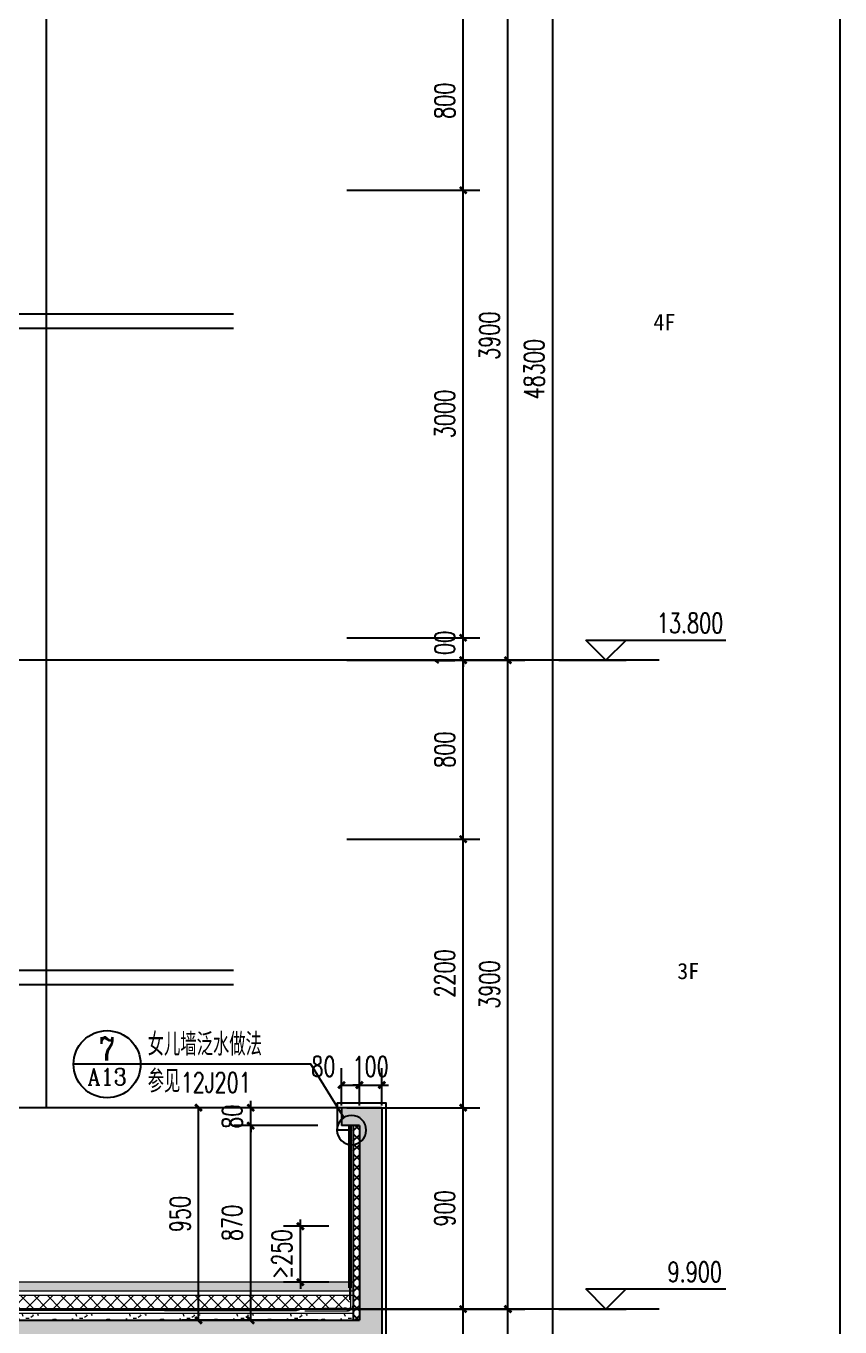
# Model space of a CAD drawing. Extents: x 1738711 to 2346805, y 1189731 to 2516152.
# Drawn here: x 1919994 to 1923631, y 1227714 to 1233528 of the extents above; entities that cross this region are included whole.
import ezdxf
from ezdxf.enums import TextEntityAlignment as Align

# ---------------------------------------------------------------- set-up
doc = ezdxf.new("R2010")
doc.units = 0
doc.header["$LTSCALE"] = 1000
doc.header["$MEASUREMENT"] = 0
doc.linetypes.add('S & C -P1$0$DASHED', pattern=[0.75, 0.5, -0.25])
for name, color, linetype in [('DIM_ELEV', 3, 'Continuous'), ('DIM_IDEN', 3, 'Continuous'), ('DIM_SYMB', 3, 'Continuous'), ('DOTE', 1, 'Continuous'), ('PUB_DIM', 3, 'Continuous'), ('PUB_HATCH', 8, 'Continuous'), ('PUB_TEXT', 7, 'Continuous'), ('WALL', 40, 'Continuous'), ('切线', 35, 'Continuous'), ('看线', 8, 'Continuous')]:
    doc.layers.add(name, color=color, linetype=linetype)
for name, color, linetype, lineweight in [('可见细线', 142, 'Continuous', 9), ('填充', 252, 'Continuous', 5), ('细线', 8, 'Continuous', 5)]:
    doc.layers.add(name, color=color, linetype=linetype, lineweight=lineweight)
doc.styles.add('_TCH_DIM', font='SIMPLEX', dxfattribs={"bigfont": 'GBCBIG'})
doc.styles.add('_TCH_DIM_T3', font='SIMPLEX', dxfattribs={"width": 0.705882, "bigfont": 'GBCBIG'})
doc.styles.add('_TCH_LABEL', font='COMPLEX', dxfattribs={"bigfont": 'GBCBIG'})
doc.styles.add('STW', font='simhei_0.ttf')
doc.dimstyles.new('_TCH_ARCH&&30', dxfattribs={"dimtxt": 89.25, "dimasz": 30, "dimexe": 75, "dimexo": 90, "dimgap": 37.875, "dimtad": 1, "dimdec": 0, "dimzin": 0, "dimdsep": 46, "dimtxsty": '_TCH_DIM_T3', "dimblk": 'ARCHTICK', "dimcen": 0.09, "dimclrt": 7, "dimazin": 2, "dimtfac": 1, "dimtdec": 0, "dimtix": 1, "dimtmove": 2, "dimatfit": 3, "dimfxl": 20, "dimtolj": 1, "dimtzin": 0, "dimarcsym": 0})

# ---------------------------------------------------------------- blocks, each defined once
blk = doc.blocks.new('_ArchTick')
at = {"color": 0, "linetype": 'ByBlock', "const_width": 0.4}
blk.add_lwpolyline([(-0.5, -0.5), (0.5, 0.5)], dxfattribs=at)
blk = doc.blocks.new('*D459')
at = {"layer": 'Defpoints', "color": 0, "transparency": 16777216}
for p in [(1921483.7, 1228795.6), (1921403.7, 1228614.4), (1921483.7, 1228614.4)]:
    blk.add_point(p, dxfattribs=at)
at = {"layer": 'PUB_DIM', "color": 0, "lineweight": -2, "transparency": 16777216}
for p, q in [((1921403.7, 1228704.4), (1921403.7, 1228870.6)), ((1921483.7, 1228704.4), (1921483.7, 1228870.6)), ((1921403.7, 1228795.6), (1921483.7, 1228795.6))]:
    blk.add_line(p, q, dxfattribs=at)
at = {"layer": 'PUB_DIM', "color": 0, "lineweight": -2, "transparency": 16777216, "xscale": 30, "yscale": 30, "zscale": 30, "rotation": 180}
blk.add_blockref('_ArchTick', (1921403.7, 1228795.6), dxfattribs=at)
at = {"layer": 'PUB_DIM', "color": 0, "lineweight": -2, "transparency": 16777216, "xscale": 30, "yscale": 30, "zscale": 30}
blk.add_blockref('_ArchTick', (1921483.7, 1228795.6), dxfattribs=at)
at = {"layer": 'PUB_DIM', "color": 7, "transparency": 16777216, "insert": (1921322.7, 1228878.1), "char_height": 89.25, "attachment_point": 5, "style": '_TCH_DIM_T3'}
blk.add_mtext('\\A1;80', dxfattribs=at)
blk = doc.blocks.new('*D460')
at = {"layer": 'Defpoints', "color": 0, "transparency": 16777216}
for p in [(1921583.7, 1228795.6), (1921483.7, 1228614.4), (1921583.7, 1228614.4)]:
    blk.add_point(p, dxfattribs=at)
at = {"layer": 'PUB_DIM', "color": 0, "lineweight": -2, "transparency": 16777216}
for p, q in [((1921483.7, 1228704.4), (1921483.7, 1228870.6)), ((1921583.7, 1228704.4), (1921583.7, 1228870.6)), ((1921483.7, 1228795.6), (1921453.7, 1228795.6)), ((1921483.7, 1228795.6), (1921583.7, 1228795.6)), ((1921583.7, 1228795.6), (1921613.7, 1228795.6))]:
    blk.add_line(p, q, dxfattribs=at)
at = {"layer": 'PUB_DIM', "color": 0, "lineweight": -2, "transparency": 16777216, "xscale": 30, "yscale": 30, "zscale": 30}
blk.add_blockref('_ArchTick', (1921483.7, 1228795.6), dxfattribs=at)
at = {"layer": 'PUB_DIM', "color": 0, "lineweight": -2, "transparency": 16777216, "xscale": 30, "yscale": 30, "zscale": 30, "rotation": 180}
blk.add_blockref('_ArchTick', (1921583.7, 1228795.6), dxfattribs=at)
at = {"layer": 'PUB_DIM', "color": 7, "transparency": 16777216, "insert": (1921533.7, 1228878.1), "char_height": 89.25, "attachment_point": 5, "style": '_TCH_DIM_T3'}
blk.add_mtext('\\A1;100', dxfattribs=at)
blk = doc.blocks.new('*D461')
at = {"layer": 'Defpoints', "color": 0, "transparency": 16777216}
for p in [(1921219.9, 1228164.6), (1921437.4, 1228164.6), (1921437.4, 1227914.6)]:
    blk.add_point(p, dxfattribs=at)
at = {"layer": 'PUB_DIM', "color": 0, "lineweight": -2, "transparency": 16777216}
for p, q in [((1921219.9, 1228164.6), (1921219.9, 1228194.6)), ((1921347.4, 1228164.6), (1921144.9, 1228164.6)), ((1921219.9, 1227914.6), (1921219.9, 1228164.6)), ((1921347.4, 1227914.6), (1921144.9, 1227914.6)), ((1921219.9, 1227914.6), (1921219.9, 1227884.6))]:
    blk.add_line(p, q, dxfattribs=at)
at = {"layer": 'PUB_DIM', "color": 0, "lineweight": -2, "transparency": 16777216, "xscale": 30, "yscale": 30, "zscale": 30}
for p, rotation in [((1921219.9, 1228164.6), 270), ((1921219.9, 1227914.6), 90)]:
    blk.add_blockref('_ArchTick', p, dxfattribs=dict(at, rotation=rotation))
at = {"layer": 'PUB_DIM', "color": 7, "transparency": 16777216, "insert": (1921137.4, 1228039.6), "char_height": 89.25, "attachment_point": 5, "rotation": 90, "style": '_TCH_DIM_T3'}
blk.add_mtext('\\A1;≥250', dxfattribs=at)
blk = doc.blocks.new('*D462')
at = {"layer": 'Defpoints', "color": 0, "transparency": 16777216}
for p in [(1920764.7, 1228694.4), (1921087, 1228694.4), (1921087, 1227744.4)]:
    blk.add_point(p, dxfattribs=at)
at = {"layer": 'PUB_DIM', "color": 0, "lineweight": -2, "transparency": 16777216}
for p, q in [((1920997, 1228694.4), (1920689.7, 1228694.4)), ((1920764.7, 1227744.4), (1920764.7, 1228694.4)), ((1920997, 1227744.4), (1920689.7, 1227744.4))]:
    blk.add_line(p, q, dxfattribs=at)
at = {"layer": 'PUB_DIM', "color": 0, "lineweight": -2, "transparency": 16777216, "xscale": 30, "yscale": 30, "zscale": 30}
for p, rotation in [((1920764.7, 1228694.4), 90), ((1920764.7, 1227744.4), 270)]:
    blk.add_blockref('_ArchTick', p, dxfattribs=dict(at, rotation=rotation))
at = {"layer": 'PUB_DIM', "color": 7, "transparency": 16777216, "insert": (1920682.2, 1228219.4), "char_height": 89.25, "attachment_point": 5, "rotation": 90, "style": '_TCH_DIM_T3'}
blk.add_mtext('\\A1;950', dxfattribs=at)
blk = doc.blocks.new('*D463')
at = {"layer": 'Defpoints', "color": 0, "transparency": 16777216}
for p in [(1920997.9, 1228614.4), (1921387.4, 1228614.4), (1921387.4, 1227744.4)]:
    blk.add_point(p, dxfattribs=at)
at = {"layer": 'PUB_DIM', "color": 0, "lineweight": -2, "transparency": 16777216}
for p, q in [((1921297.4, 1228614.4), (1920922.9, 1228614.4)), ((1920997.9, 1227744.4), (1920997.9, 1228614.4)), ((1921297.4, 1227744.4), (1920922.9, 1227744.4))]:
    blk.add_line(p, q, dxfattribs=at)
at = {"layer": 'PUB_DIM', "color": 0, "lineweight": -2, "transparency": 16777216, "xscale": 30, "yscale": 30, "zscale": 30}
for p, rotation in [((1920997.9, 1228614.4), 90), ((1920997.9, 1227744.4), 270)]:
    blk.add_blockref('_ArchTick', p, dxfattribs=dict(at, rotation=rotation))
at = {"layer": 'PUB_DIM', "color": 7, "transparency": 16777216, "insert": (1920915.4, 1228179.4), "char_height": 89.25, "attachment_point": 5, "rotation": 90, "style": '_TCH_DIM_T3'}
blk.add_mtext('\\A1;870', dxfattribs=at)
blk = doc.blocks.new('*D464')
at = {"layer": 'Defpoints', "color": 0, "transparency": 16777216}
for p in [(1920997.9, 1228694.4), (1921387.4, 1228694.4), (1921387.4, 1228614.4)]:
    blk.add_point(p, dxfattribs=at)
at = {"layer": 'PUB_DIM', "color": 0, "lineweight": -2, "transparency": 16777216}
for p, q in [((1920997.9, 1228694.4), (1920997.9, 1228724.4)), ((1921297.4, 1228694.4), (1920922.9, 1228694.4)), ((1920997.9, 1228614.4), (1920997.9, 1228694.4)), ((1921297.4, 1228614.4), (1920922.9, 1228614.4)), ((1920997.9, 1228614.4), (1920997.9, 1228584.4))]:
    blk.add_line(p, q, dxfattribs=at)
at = {"layer": 'PUB_DIM', "color": 0, "lineweight": -2, "transparency": 16777216, "xscale": 30, "yscale": 30, "zscale": 30}
for p, rotation in [((1920997.9, 1228694.4), 270), ((1920997.9, 1228614.4), 90)]:
    blk.add_blockref('_ArchTick', p, dxfattribs=dict(at, rotation=rotation))
at = {"layer": 'PUB_DIM', "color": 7, "transparency": 16777216, "insert": (1920915.4, 1228654.4), "char_height": 89.25, "attachment_point": 5, "rotation": 90, "style": '_TCH_DIM_T3'}
blk.add_mtext('\\A1;80', dxfattribs=at)
blk = doc.blocks.new('*D1130')
at = {"layer": 'Defpoints', "color": 0, "transparency": 16777216}
for p in [(1921338.1, 1227794.4), (1921947.2, 1227794.4), (1921338.1, 1226894.4)]:
    blk.add_point(p, dxfattribs=at)
at = {"layer": 'PUB_DIM', "color": 0, "lineweight": -2, "transparency": 16777216}
for p, q in [((1921428.1, 1227794.4), (1922022.2, 1227794.4)), ((1921947.2, 1226894.4), (1921947.2, 1227794.4)), ((1921428.1, 1226894.4), (1922022.2, 1226894.4))]:
    blk.add_line(p, q, dxfattribs=at)
at = {"layer": 'PUB_DIM', "color": 0, "lineweight": -2, "transparency": 16777216, "xscale": 30, "yscale": 30, "zscale": 30}
for p, rotation in [((1921947.2, 1227794.4), 90), ((1921947.2, 1226894.4), 270)]:
    blk.add_blockref('_ArchTick', p, dxfattribs=dict(at, rotation=rotation))
at = {"layer": 'PUB_DIM', "color": 7, "transparency": 16777216, "insert": (1921864.7, 1227344.4), "char_height": 89.25, "attachment_point": 5, "rotation": 90, "style": '_TCH_DIM_T3'}
blk.add_mtext('\\A1;900', dxfattribs=at)
blk = doc.blocks.new('*D1131')
at = {"layer": 'Defpoints', "color": 0, "transparency": 16777216}
for p in [(1921338.1, 1228694.4), (1921947.2, 1228694.4), (1921338.1, 1227794.4)]:
    blk.add_point(p, dxfattribs=at)
at = {"layer": 'PUB_DIM', "color": 0, "lineweight": -2, "transparency": 16777216}
for p, q in [((1921428.1, 1228694.4), (1922022.2, 1228694.4)), ((1921947.2, 1227794.4), (1921947.2, 1228694.4)), ((1921428.1, 1227794.4), (1922022.2, 1227794.4))]:
    blk.add_line(p, q, dxfattribs=at)
at = {"layer": 'PUB_DIM', "color": 0, "lineweight": -2, "transparency": 16777216, "xscale": 30, "yscale": 30, "zscale": 30}
for p, rotation in [((1921947.2, 1228694.4), 90), ((1921947.2, 1227794.4), 270)]:
    blk.add_blockref('_ArchTick', p, dxfattribs=dict(at, rotation=rotation))
at = {"layer": 'PUB_DIM', "color": 7, "transparency": 16777216, "insert": (1921864.7, 1228244.4), "char_height": 89.25, "attachment_point": 5, "rotation": 90, "style": '_TCH_DIM_T3'}
blk.add_mtext('\\A1;900', dxfattribs=at)
blk = doc.blocks.new('*D1132')
at = {"layer": 'Defpoints', "color": 0, "transparency": 16777216}
for p in [(1921338.1, 1229894.4), (1921947.2, 1229894.4), (1921338.1, 1228694.4)]:
    blk.add_point(p, dxfattribs=at)
at = {"layer": 'PUB_DIM', "color": 0, "lineweight": -2, "transparency": 16777216}
for p, q in [((1921428.1, 1229894.4), (1922022.2, 1229894.4)), ((1921947.2, 1228694.4), (1921947.2, 1229894.4)), ((1921428.1, 1228694.4), (1922022.2, 1228694.4))]:
    blk.add_line(p, q, dxfattribs=at)
at = {"layer": 'PUB_DIM', "color": 0, "lineweight": -2, "transparency": 16777216, "xscale": 30, "yscale": 30, "zscale": 30}
for p, rotation in [((1921947.2, 1229894.4), 90), ((1921947.2, 1228694.4), 270)]:
    blk.add_blockref('_ArchTick', p, dxfattribs=dict(at, rotation=rotation))
at = {"layer": 'PUB_DIM', "color": 7, "transparency": 16777216, "insert": (1921864.7, 1229294.4), "char_height": 89.25, "attachment_point": 5, "rotation": 90, "style": '_TCH_DIM_T3'}
blk.add_mtext('\\A1;2200', dxfattribs=at)
blk = doc.blocks.new('*D1133')
at = {"layer": 'Defpoints', "color": 0, "transparency": 16777216}
for p in [(1921338.1, 1230694.4), (1921947.2, 1230694.4), (1921338.1, 1229894.4)]:
    blk.add_point(p, dxfattribs=at)
at = {"layer": 'PUB_DIM', "color": 0, "lineweight": -2, "transparency": 16777216}
for p, q in [((1921428.1, 1230694.4), (1922022.2, 1230694.4)), ((1921947.2, 1229894.4), (1921947.2, 1230694.4)), ((1921428.1, 1229894.4), (1922022.2, 1229894.4))]:
    blk.add_line(p, q, dxfattribs=at)
at = {"layer": 'PUB_DIM', "color": 0, "lineweight": -2, "transparency": 16777216, "xscale": 30, "yscale": 30, "zscale": 30}
for p, rotation in [((1921947.2, 1230694.4), 90), ((1921947.2, 1229894.4), 270)]:
    blk.add_blockref('_ArchTick', p, dxfattribs=dict(at, rotation=rotation))
at = {"layer": 'PUB_DIM', "color": 7, "transparency": 16777216, "insert": (1921864.7, 1230294.4), "char_height": 89.25, "attachment_point": 5, "rotation": 90, "style": '_TCH_DIM_T3'}
blk.add_mtext('\\A1;800', dxfattribs=at)
blk = doc.blocks.new('*D1134')
at = {"layer": 'Defpoints', "color": 0, "transparency": 16777216}
for p in [(1921338.1, 1230794.4), (1921947.2, 1230794.4), (1921338.1, 1230694.4)]:
    blk.add_point(p, dxfattribs=at)
at = {"layer": 'PUB_DIM', "color": 0, "lineweight": -2, "transparency": 16777216}
for p, q in [((1921947.2, 1230794.4), (1921947.2, 1230824.4)), ((1921428.1, 1230794.4), (1922022.2, 1230794.4)), ((1921947.2, 1230694.4), (1921947.2, 1230794.4)), ((1921428.1, 1230694.4), (1922022.2, 1230694.4)), ((1921947.2, 1230694.4), (1921947.2, 1230664.4))]:
    blk.add_line(p, q, dxfattribs=at)
at = {"layer": 'PUB_DIM', "color": 0, "lineweight": -2, "transparency": 16777216, "xscale": 30, "yscale": 30, "zscale": 30}
for p, rotation in [((1921947.2, 1230794.4), 270), ((1921947.2, 1230694.4), 90)]:
    blk.add_blockref('_ArchTick', p, dxfattribs=dict(at, rotation=rotation))
at = {"layer": 'PUB_DIM', "color": 7, "transparency": 16777216, "insert": (1921864.7, 1230744.4), "char_height": 89.25, "attachment_point": 5, "rotation": 90, "style": '_TCH_DIM_T3'}
blk.add_mtext('\\A1;100', dxfattribs=at)
blk = doc.blocks.new('*D1135')
at = {"layer": 'Defpoints', "color": 0, "transparency": 16777216}
for p in [(1921338.1, 1232794.4), (1921947.2, 1232794.4), (1921338.1, 1230794.4)]:
    blk.add_point(p, dxfattribs=at)
at = {"layer": 'PUB_DIM', "color": 0, "lineweight": -2, "transparency": 16777216}
for p, q in [((1921428.1, 1232794.4), (1922022.2, 1232794.4)), ((1921947.2, 1230794.4), (1921947.2, 1232794.4)), ((1921428.1, 1230794.4), (1922022.2, 1230794.4))]:
    blk.add_line(p, q, dxfattribs=at)
at = {"layer": 'PUB_DIM', "color": 0, "lineweight": -2, "transparency": 16777216, "xscale": 30, "yscale": 30, "zscale": 30}
for p, rotation in [((1921947.2, 1232794.4), 90), ((1921947.2, 1230794.4), 270)]:
    blk.add_blockref('_ArchTick', p, dxfattribs=dict(at, rotation=rotation))
at = {"layer": 'PUB_DIM', "color": 7, "transparency": 16777216, "insert": (1921864.7, 1231794.4), "char_height": 89.25, "attachment_point": 5, "rotation": 90, "style": '_TCH_DIM_T3'}
blk.add_mtext('\\A1;3000', dxfattribs=at)
blk = doc.blocks.new('*D1136')
at = {"layer": 'Defpoints', "color": 0, "transparency": 16777216}
for p in [(1921338.1, 1233594.4), (1921947.2, 1233594.4), (1921338.1, 1232794.4)]:
    blk.add_point(p, dxfattribs=at)
at = {"layer": 'PUB_DIM', "color": 0, "lineweight": -2, "transparency": 16777216}
for p, q in [((1921428.1, 1233594.4), (1922022.2, 1233594.4)), ((1921947.2, 1232794.4), (1921947.2, 1233594.4)), ((1921428.1, 1232794.4), (1922022.2, 1232794.4))]:
    blk.add_line(p, q, dxfattribs=at)
at = {"layer": 'PUB_DIM', "color": 0, "lineweight": -2, "transparency": 16777216, "xscale": 30, "yscale": 30, "zscale": 30}
for p, rotation in [((1921947.2, 1233594.4), 90), ((1921947.2, 1232794.4), 270)]:
    blk.add_blockref('_ArchTick', p, dxfattribs=dict(at, rotation=rotation))
at = {"layer": 'PUB_DIM', "color": 7, "transparency": 16777216, "insert": (1921864.7, 1233194.4), "char_height": 89.25, "attachment_point": 5, "rotation": 90, "style": '_TCH_DIM_T3'}
blk.add_mtext('\\A1;800', dxfattribs=at)
blk = doc.blocks.new('*D1146')
at = {"layer": 'Defpoints', "color": 0, "transparency": 16777216}
for p in [(1921338.1, 1227794.4), (1922147.2, 1227794.4), (1921338.1, 1224894.4)]:
    blk.add_point(p, dxfattribs=at)
at = {"layer": 'PUB_DIM', "color": 0, "lineweight": -2, "transparency": 16777216}
for p, q in [((1921428.1, 1227794.4), (1922222.2, 1227794.4)), ((1922147.2, 1224894.4), (1922147.2, 1227794.4)), ((1921428.1, 1224894.4), (1922222.2, 1224894.4))]:
    blk.add_line(p, q, dxfattribs=at)
at = {"layer": 'PUB_DIM', "color": 0, "lineweight": -2, "transparency": 16777216, "xscale": 30, "yscale": 30, "zscale": 30}
for p, rotation in [((1922147.2, 1227794.4), 90), ((1922147.2, 1224894.4), 270)]:
    blk.add_blockref('_ArchTick', p, dxfattribs=dict(at, rotation=rotation))
at = {"layer": 'PUB_DIM', "color": 7, "transparency": 16777216, "insert": (1922064.7, 1226344.4), "char_height": 89.25, "attachment_point": 5, "rotation": 90, "style": '_TCH_DIM_T3'}
blk.add_mtext('\\A1;3900', dxfattribs=at)
blk = doc.blocks.new('*D1147')
at = {"layer": 'Defpoints', "color": 0, "transparency": 16777216}
for p in [(1921338.1, 1230694.4), (1922147.2, 1230694.4), (1921338.1, 1227794.4)]:
    blk.add_point(p, dxfattribs=at)
at = {"layer": 'PUB_DIM', "color": 0, "lineweight": -2, "transparency": 16777216}
for p, q in [((1921428.1, 1230694.4), (1922222.2, 1230694.4)), ((1922147.2, 1227794.4), (1922147.2, 1230694.4)), ((1921428.1, 1227794.4), (1922222.2, 1227794.4))]:
    blk.add_line(p, q, dxfattribs=at)
at = {"layer": 'PUB_DIM', "color": 0, "lineweight": -2, "transparency": 16777216, "xscale": 30, "yscale": 30, "zscale": 30}
for p, rotation in [((1922147.2, 1230694.4), 90), ((1922147.2, 1227794.4), 270)]:
    blk.add_blockref('_ArchTick', p, dxfattribs=dict(at, rotation=rotation))
at = {"layer": 'PUB_DIM', "color": 7, "transparency": 16777216, "insert": (1922064.7, 1229244.4), "char_height": 89.25, "attachment_point": 5, "rotation": 90, "style": '_TCH_DIM_T3'}
blk.add_mtext('\\A1;3900', dxfattribs=at)
blk = doc.blocks.new('*D1148')
at = {"layer": 'Defpoints', "color": 0, "transparency": 16777216}
for p in [(1921338.1, 1233594.4), (1922147.2, 1233594.4), (1921338.1, 1230694.4)]:
    blk.add_point(p, dxfattribs=at)
at = {"layer": 'PUB_DIM', "color": 0, "lineweight": -2, "transparency": 16777216}
for p, q in [((1921428.1, 1233594.4), (1922222.2, 1233594.4)), ((1922147.2, 1230694.4), (1922147.2, 1233594.4)), ((1921428.1, 1230694.4), (1922222.2, 1230694.4))]:
    blk.add_line(p, q, dxfattribs=at)
at = {"layer": 'PUB_DIM', "color": 0, "lineweight": -2, "transparency": 16777216, "xscale": 30, "yscale": 30, "zscale": 30}
for p, rotation in [((1922147.2, 1233594.4), 90), ((1922147.2, 1230694.4), 270)]:
    blk.add_blockref('_ArchTick', p, dxfattribs=dict(at, rotation=rotation))
at = {"layer": 'PUB_DIM', "color": 7, "transparency": 16777216, "insert": (1922064.7, 1232144.4), "char_height": 89.25, "attachment_point": 5, "rotation": 90, "style": '_TCH_DIM_T3'}
blk.add_mtext('\\A1;3900', dxfattribs=at)
blk = doc.blocks.new('*D1152')
at = {"layer": 'Defpoints', "color": 0, "transparency": 16777216}
for p in [(1921338.1, 1242394.4), (1922347.2, 1242394.4), (1921338.1, 1221594.4)]:
    blk.add_point(p, dxfattribs=at)
at = {"layer": 'PUB_DIM', "color": 0, "lineweight": -2, "transparency": 16777216}
for p, q in [((1921428.1, 1242394.4), (1922422.2, 1242394.4)), ((1922347.2, 1221594.4), (1922347.2, 1242394.4)), ((1921428.1, 1221594.4), (1922422.2, 1221594.4))]:
    blk.add_line(p, q, dxfattribs=at)
at = {"layer": 'PUB_DIM', "color": 0, "lineweight": -2, "transparency": 16777216, "xscale": 30, "yscale": 30, "zscale": 30}
for p, rotation in [((1922347.2, 1242394.4), 90), ((1922347.2, 1221594.4), 270)]:
    blk.add_blockref('_ArchTick', p, dxfattribs=dict(at, rotation=rotation))
at = {"layer": 'PUB_DIM', "color": 7, "transparency": 16777216, "insert": (1922264.7, 1231994.4), "char_height": 89.25, "attachment_point": 5, "rotation": 90, "style": '_TCH_DIM_T3'}
blk.add_mtext('\\A1;48300', dxfattribs=at)

msp = doc.modelspace()

# ---------------------------------------------------------------- hatches: boundary and pattern name
at = {"layer": 'PUB_HATCH'}
h = msp.add_hatch(dxfattribs=at)
h.set_pattern_fill('钢筋混凝土', color=256, scale=20, style=0)
h.set_pattern_definition([(45, (-290464.263, -150941.136), (-35.3553391, 35.3553391), []), (50, (-290464.26, -150941.14), (143.4520365, -12.550427), [15, -165]), (355, (-290464.26, -150941.14), (-27.750267, 150.438427), [12, -132]), (100.4514, (-290452.31, -150942.18), (115.701876, 137.8879084), [12.748038, -140.228422]), (46.1842, (-290464.26, -150901.14), (213.44821, -33.103803), [22.5, -247.5]), (96.6356, (-290446.48, -150903.9), (186.932541, 194.823574), [19.122058, -210.3426]), (351.1842, (-290464.26, -150901.14), (186.932389, 194.82372), [18, -198]), (21, (-290444.26, -150911.14), (119.3814104, -80.523778), [15, -165]), (326, (-290444.26, -150911.14), (48.663066, 145.030009), [12, -132]), (71.4514, (-290434.31, -150917.85), (168.044526, 64.506099), [12.748038, -140.228422]), (37.5, (-290464.263, -150941.136), (2.4319711, 66.5787708), [0, -130.4, 0, -134, 0, -132.5]), (7.5, (-290464.26, -150941.14), (52.6139075, 78.8823424), [0, -76.4, 0, -127.4, 0, -50.5]), (327.5, (-290508.863, -150941.136), (106.7644872, -4.5109743), [0, -50, 0, -156, 0, -207]), (317.5, (-290528.86, -150941.14), (116.637234, 20.0209965), [0, -65, 0, -103.6, 0, -147])])
h.paths.add_polyline_path([(1917249.2, 1227624.4), (1917249.2, 1227744.4), (1919183.7, 1227744.4), (1919183.7, 1228694.4), (1919463.7, 1228694.4), (1919463.7, 1228614.4), (1919383.7, 1228614.4), (1919383.7, 1227744.4), (1921483.7, 1227744.4), (1921483.7, 1228614.4), (1921403.7, 1228614.4), (1921403.7, 1228694.4), (1921583.7, 1228694.4), (1921583.7, 1226894.4), (1921283.7, 1226894.4), (1921283.7, 1227624.4), (1919383.7, 1227624.4), (1919383.7, 1226894.4), (1919083.7, 1226894.4), (1919083.7, 1227624.4)])
h = msp.add_hatch(dxfattribs=at)
h.set_pattern_fill('ANSI37', color=256, scale=20, style=0)
h.set_pattern_definition([(135, (1921382.243, 1229011.14), (22.45064, 22.45064), []), (45, (1921382.243, 1229011.14), (22.45064, -22.45064), [])])
h.paths.add_polyline_path([(1921483.7, 1227744.4), (1921457.4, 1227744.4), (1921454.5, 1228614.4), (1921483.7, 1228614.4)])
at = {"layer": '填充'}
h = msp.add_hatch(dxfattribs=at)
h.set_pattern_fill('混凝土', color=256, scale=10, style=0)
h.set_pattern_definition([(130, (10255594.85, 4405362.786), (-71.72601826, -6.2752135), [7.5, -82.5]), (185, (10255594.85, 4405362.79), (13.87513336, 75.2192134), [6, -66]), (79.5486, (10255588.875, 4405362.26), (-57.85093817, 68.9439542), [6.374019, -70.1142112]), (133.8158, (10255594.85, 4405382.79), (-106.7241049, -16.5519014), [11.25, -123.75]), (83.3644, (10255585.96, 4405381.41), (-93.4662706, 97.4117871), [9.5610288, -105.1713]), (188.8158, (10255594.85, 4405382.79), (-93.4661945, 97.4118601), [9, -99]), (159, (10255584.85, 4405377.786), (-59.6907052, -40.26188907), [7.5, -82.5]), (214, (10255584.85, 4405377.79), (-24.3315332, 72.5150045), [6, -66]), (108.5486, (10255579.88, 4405374.43), (-84.02226286, 32.25304967), [6.374019, -70.1142112]), (142.5, (10255594.852, 4405362.786), (-1.21598553, 33.28938538), [0, -65.2, 0, -67, 0, -66.25]), (172.5, (10255594.85, 4405362.786), (-26.30695374, 39.44117119), [0, -38.2, 0, -63.7, 0, -25.25]), (212.5, (10255617.152, 4405362.786), (-53.38224362, -2.25548717), [0, -25, 0, -78, 0, -103.5]), (222.5, (10255627.15, 4405362.786), (-58.31861693, 10.01049823), [0, -32.5, 0, -51.8, 0, -73.5])])
h.paths.add_polyline_path([(1919403.7, 1227874.7), (1919403.7, 1227914.7), (1921457.1, 1227914.7), (1921457.1, 1227874.7)])
h = msp.add_hatch(dxfattribs=at)
h.set_pattern_fill('多孔材料', color=256, scale=15, style=0)
h.set_pattern_definition([(45, (882340.71, 862322.27), (-30.0000305, 30.0000305), []), (135, (882340.71, 862322.27), (-30.0000305, -30.0000305), [])])
h.paths.add_polyline_path([(1921478.8, 1227795.3), (1921478.8, 1227815.3), (1921489.1, 1227815.4), (1921489.2, 1227795.4)])
h.paths.add_polyline_path([(1919403.7, 1227796.3), (1919403.7, 1227854.7), (1921440.2, 1227854.6), (1921437.4, 1227795.1)])
h = msp.add_hatch(dxfattribs=at)
h.set_pattern_fill('加气混凝土', color=256, scale=20, style=0)
h.set_pattern_definition([(180, (3913424.6, 2046594.64), (-120, 240), [0, -240]), (180, (3913565, 2046562.24), (-120, 240), [0, -240]), (180, (3913487, 2046559.84), (-120, 240), [0, -240]), (180, (3913401.8, 2046630.64), (-120, 240), [0, -240]), (180, (3913501.4, 2046547.84), (-120, 240), [0, -240]), (180, (3913377.8, 2046781.84), (-120, 240), [0, -240]), (180, (3913451, 2046762.64), (-120, 240), [0, -240]), (180, (3913412.6, 2046732.64), (-120, 240), [0, -240]), (180, (3913608.2, 2046727.84), (-120, 240), [0, -240]), (180, (3913490.6, 2046717.04), (-120, 240), [0, -240]), (180, (3913536.2, 2046655.84), (-120, 240), [0, -240]), (180, (3913533.8, 2046565.84), (-120, 240), [0, -240]), (180, (3913443.8, 2046556.24), (-120, 240), [0, -240]), (180, (3913377.8, 2046661.84), (-120, 240), [0, -240]), (180, (3913602.2, 2046624.64), (-120, 240), [0, -240]), (180, (3913581.8, 2046665.44), (-120, 240), [0, -240]), (180, (3913488.2, 2046648.64), (-120, 240), [0, -240]), (180, (3913521.8, 2046613.84), (-120, 240), [0, -240]), (180, (3913541, 2046693.04), (-120, 240), [0, -240]), (180, (3913511, 2046783.04), (-120, 240), [0, -240]), (180, (3913592.6, 2046574.24), (-120, 240), [0, -240]), (180, (3913460.6, 2046733.84), (-120, 240), [0, -240]), (180, (3913572.2, 2046737.44), (-120, 240), [0, -240]), (180, (3913591.4, 2046768.64), (-120, 240), [0, -240]), (49.398706, (3913392.552, 2046706.697), (599.99999337, 720.00000315), [10.536622, -4414.8444]), (161.5650512, (3913409.695, 2046711.27), (-599.9999978, 239.9999982), [10.842096, -1507.05116]), (90, (3913409.7, 2046700.98), (-120, 240), [10.285714, -469.71426]), (18.434949, (3913399.41, 2046697.554), (600.000003, 239.9999821), [10.842096, -1507.05116]), (126.8698977, (3913399.41, 2046697.554), (-120.0000002, 239.9999999), [11.428572, -1188.5714]), (45, (3913390.27, 2046575.27), (120.0000145, 239.9999838), [9.697464, -669.12504]), (135, (3913403.98, 2046575.27), (-119.9999992, 239.999999), [9.697464, -669.12504]), (45, (3913397.12, 2046568.41), (120.0000145, 239.9999838), [9.697464, -669.12504]), (135, (3913397.12, 2046568.41), (-119.9999992, 239.999999), [9.697464, -669.12504]), (63.434949, (3913505.7, 2046736.41), (2e-05, 479.999987), [12.77753, -255.5506]), (7e-15, (3913511.4, 2046747.84), (120, 240), [13.714286, -226.2857]), (116.565051, (3913530.84, 2046736.41), (-1e-06, 479.999998), [12.77753, -255.5506]), (63.434949, (3913525.12, 2046724.98), (2e-05, 479.999987), [12.77753, -255.5506]), (180, (3913525.12, 2046724.98), (-120, 240), [13.714286, -226.2857]), (116.565051, (3913511.4, 2046724.98), (-1e-06, 479.999998), [12.77753, -255.5506]), (72.897272, (3913415.409, 2046655.268), (359.999986237, 1200.000001936), [15.544538, -6513.161]), (36.027374, (3913419.98, 2046670.125), (2279.9999711, 1679.9999981), [15.544538, -3248.808]), (7e-15, (3913432.55, 2046679.27), (120, 240), [14.857142, -225.14284]), (143.9726267, (3913459.98, 2046670.125), (-2279.99998315, 1679.99998189), [15.544538, -3248.808]), (108.434949, (3913464.552, 2046656.41), (-360.00000185, 1199.99999793), [14.456126, -1503.43712]), (72.897272, (3913459.9805, 2046641.554), (359.999986237, 1200.000001936), [15.544538, -6513.161]), (36.027374, (3913447.409, 2046632.411), (2279.9999711, 1679.9999981), [15.544538, -3248.808]), (180, (3913447.4, 2046632.4), (-120, 240), [14.857142, -225.14284]), (143.9726267, (3913432.552, 2046632.411), (-2279.99998315, 1679.99998189), [15.544538, -3248.808]), (108.434949, (3913419.98, 2046641.554), (-360.00000185, 1199.99999793), [14.456126, -1503.43712]), (29.744882, (3913413.123, 2046767.268), (360.00000085, 239.99999703), [9.214008, -1925.72784]), (90, (3913421.12, 2046762.7), (-120, 240), [9.142858, -470.8571]), (150.2551187, (3913421.123, 2046762.697), (-360.0000002, 239.99999888), [9.214008, -1925.72784]), (63.434949, (3913469.12, 2046596.98), (2e-05, 479.999987), [12.77753, -255.5506]), (11.309933, (3913474.838, 2046608.41), (1080.0000008, 239.99999398), [11.654902, -2435.8742]), (138.8140749, (3913495.409, 2046602.697), (-2999.999981823, 2639.999976915), [12.148738, -5090.3208]), (90, (3913495.41, 2046591.27), (-120, 240), [11.428572, -468.5714]), (41.185926, (3913486.266, 2046583.268), (2999.999946676, 2640.000016815), [12.148738, -5090.3208]), (163.3007558, (3913486.266, 2046583.268), (-3959.999970207, 1199.99998743), [11.93178, -4999.415]), (119.0546041, (3913474.838, 2046586.697), (-119.99999968, 239.99999788), [11.766434, -4930.1358]), (70.016894, (3913569.695, 2046697.554), (600.00000226, 1679.999995554), [13.3768, -5604.879]), (24.443955, (3913574.266, 2046710.125), (1560.000005946, 719.99998504), [13.809194, -5786.0526]), (155.5560453, (3913599.409, 2046710.125), (-1560.00000078, 719.999996537), [13.809194, -5786.0526]), (109.9831066, (3913603.981, 2046697.554), (-600.00000181, 1679.99999583), [13.3768, -5604.879]), (70.016894, (3913599.409, 2046684.982), (600.00000226, 1679.999995554), [13.3768, -5604.879]), (19.983107, (3913586.838, 2046680.41), (600.00000035, 239.99998907), [13.3768, -2795.751]), (160.0168935, (3913586.838, 2046680.41), (-599.9999967, 239.99999962), [13.3768, -2795.751]), (109.9831066, (3913574.266, 2046684.982), (-600.00000181, 1679.99999583), [13.3768, -5604.879]), (57.994617, (3913480.552, 2046675.84), (120.0000161, 239.99998775), [10.781693, -2253.3736]), (161.5650512, (3913496.552, 2046681.554), (-599.9999978, 239.9999982), [10.842096, -1507.05116]), (90, (3913496.55, 2046671.27), (-120, 240), [10.285714, -469.71426]), (18.434949, (3913486.266, 2046667.84), (600.000003, 239.9999821), [10.842096, -1507.05116]), (125.5376778, (3913486.266, 2046667.84), (-839.99999878, 1199.9999982), [9.831228, -4119.2846]), (63.434949, (3913550.27, 2046617.55), (2e-05, 479.999987), [12.77753, -255.5506]), (7e-15, (3913555.98, 2046628.98), (120, 240), [12.571428, -227.42856]), (120.9637566, (3913575.41, 2046617.554), (-120.0000004, 239.99999884), [13.32789, -2785.5288]), (59.036244, (3913568.552, 2046606.125), (120.0000164, 239.99998898), [13.32789, -2785.5288]), (180, (3913568.55, 2046606.13), (-120, 240), [12.571428, -227.42856]), (116.565051, (3913555.98, 2046606.13), (-1e-06, 479.999998), [12.77753, -255.5506])])
h.paths.add_polyline_path([(1919383.7, 1227744.4), (1919383.7, 1227775.2), (1921457.4, 1227775.2), (1921457.4, 1227744.4)])

# ---------------------------------------------------------------- linework, layer by layer
at = {"layer": 'DIM_ELEV'}
for p, q in [((1922585.1, 1230694.4), (1922495.1, 1230784.4)), ((1922495.1, 1230784.4), (1923121.5, 1230784.4)), ((1922585.1, 1230694.4), (1922675.1, 1230784.4)), ((1922375.1, 1230694.4), (1922675.1, 1230694.4)), ((1922585.1, 1227794.4), (1922495.1, 1227884.4)), ((1922495.1, 1227884.4), (1923121.5, 1227884.4)), ((1922585.1, 1227794.4), (1922675.1, 1227884.4)), ((1922375.1, 1227794.4), (1922675.1, 1227794.4))]:
    msp.add_line(p, q, dxfattribs=at)
at = {"layer": 'DIM_IDEN'}
for p, q in [((1920506.3, 1228888.7), (1920206.3, 1228888.7)), ((1921267, 1228888.7), (1920506.3, 1228888.7)), ((1921414.4, 1228650.1), (1921267, 1228888.7))]:
    msp.add_line(p, q, dxfattribs=at)
msp.add_lwpolyline([(1921514.3, 1228594.4, 1), (1921383.3, 1228594.4, 1)], format="xyb", close=True, dxfattribs=at)
msp.add_circle((1920356.3, 1228888.7), 150, dxfattribs=at)
at = {"layer": 'DIM_SYMB'}
for points in [[(1920921.2, 1232239.9), (1918988.8, 1232239.9), (1918965.9, 1232176.9), (1918943.7, 1232302.9), (1918921.3, 1232239.9), (1916989, 1232239.9)], [(1920921.2, 1232176), (1918988.8, 1232176), (1918965.9, 1232113), (1918943.7, 1232239), (1918921.3, 1232176), (1916989, 1232176)], [(1920921.2, 1229307.2), (1918988.8, 1229307.2), (1918965.9, 1229244.2), (1918943.7, 1229370.2), (1918921.3, 1229307.2), (1916989, 1229307.2)], [(1920921.2, 1229243.2), (1918988.8, 1229243.2), (1918965.9, 1229180.2), (1918943.7, 1229306.2), (1918921.3, 1229243.2), (1916989, 1229243.2)]]:
    msp.add_lwpolyline(points, dxfattribs=at)
at = {"layer": 'DOTE'}
for p, q in [((1922822.8, 1230694.4), (1916828.3, 1230694.4)), ((1922822.8, 1227794.4), (1916828.3, 1227794.4))]:
    msp.add_line(p, q, dxfattribs=at)
at = {"layer": 'WALL'}
for p, q in [((1921583.7, 1228694.4), (1921403.7, 1228694.4)), ((1921403.7, 1228694.4), (1921403.7, 1228614.4)), ((1921583.7, 1228694.4), (1921583.7, 1226894.4)), ((1921483.7, 1228614.4), (1921403.7, 1228614.4)), ((1921483.7, 1228614.4), (1921483.7, 1227744.4)), ((1919383.7, 1227744.4), (1921483.7, 1227744.4))]:
    msp.add_line(p, q, dxfattribs=at)
at = {"layer": '切线'}
for p, q in [((1921437.4, 1228594.4), (1921383.7, 1228594.4)), ((1921437.4, 1227889.6), (1921437.4, 1228614.4)), ((1921457.4, 1227744.4), (1921457.4, 1228614.4))]:
    msp.add_line(p, q, dxfattribs=at)
msp.add_lwpolyline([(1919331.7, 1226874.4), (1919403.7, 1226874.4), (1919403.7, 1227604.4), (1921263.7, 1227604.4), (1921263.7, 1226874.4), (1921603.7, 1226874.4), (1921603.7, 1228714.4), (1921383.7, 1228714.4), (1921383.7, 1228594.4)], dxfattribs=at)
at = {"layer": '可见细线', "color": 6, "linetype": 'S & C -P1$0$DASHED', "ltscale": 3, "const_width": 6}
for points in [[(1921443.8, 1228614.4), (1921443.9, 1227803.6, -0.599208), (1921427.3, 1227798.7), (1921227.8, 1227795.5), (1921198.2, 1227786.9), (1919403.7, 1227790.6)], [(1921454.5, 1228614.4), (1921454.7, 1227813.5, -0.315273), (1921433.3, 1227785.3), (1921239.2, 1227785.4)]]:
    msp.add_lwpolyline(points, format="xyb", dxfattribs=at)
at = {"layer": '看线'}
for p, q in [((1923630.8, 1242881.6), (1923630.8, 1220651.6)), ((1920083.7, 1241194.4), (1920083.7, 1228694.4)), ((1921403.7, 1228694.4), (1919683.7, 1228694.4))]:
    msp.add_line(p, q, dxfattribs=at)
at = {"layer": '细线'}
for p, q in [((1921440.2, 1227835.1), (1921440.2, 1228614.4)), ((1921448.8, 1227889.6), (1921448.8, 1228614.4)), ((1921457.1, 1227914.7), (1919403.7, 1227914.7)), ((1921457.1, 1227874.7), (1919403.7, 1227874.7)), ((1921456.9, 1227854.7), (1919403.7, 1227854.7)), ((1921457.4, 1227795.2), (1919403.7, 1227795.2)), ((1921457.4, 1227775.2), (1919403.7, 1227775.2))]:
    msp.add_line(p, q, dxfattribs=at)

# ---------------------------------------------------------------- texts
at = {"style": 'STW'}
for s, p in [('4F', (1922797.2, 1232169.1)), ('3F', (1922903.8, 1229269.1))]:
    msp.add_text(s, height=72.1, dxfattribs=at).set_placement(p)
at = {"layer": 'PUB_TEXT', "color": 7, "style": '_TCH_DIM', "width": 0.705882}
for s, p in [('13.800', (1922812.5, 1230815.9)), ('12J201', (1920685.3, 1228762.3)), ('9.900', (1922860.5, 1227915.9))]:
    msp.add_text(s, height=89.25, dxfattribs=at).set_placement(p)
at = {"layer": 'PUB_TEXT', "color": 7, "style": '_TCH_LABEL'}
for s, height, p, p2 in [('7', 104.4, (1920321.5, 1228905.3), (1920391.1, 1228905.3)), ('A13', 74.03, (1920268.2, 1228795.7), (1920444.5, 1228795.7))]:
    msp.add_text(s, height=height, dxfattribs=at).set_placement(p, p2, align=Align.FIT)
at = {"layer": 'PUB_TEXT', "color": 7, "style": '_TCH_DIM'}
for s, p in [('女儿墙泛水做法', (1920537.8, 1228926.9)), ('参见', (1920537.8, 1228762.3))]:
    msp.add_text(s, height=101.28, dxfattribs=at).set_placement(p)

# ---------------------------------------------------------------- dimensions: what is measured, and where the dimension line sits
at = {"layer": 'PUB_DIM'}
for p1, p2, distance, text, picture, middle in [((1921338.1, 1221594.4), (1921338.1, 1242394.4), -1009.1, '48300', '*D1152', (1922264.7, 1231994.4)), ((1921338.1, 1230694.4), (1921338.1, 1233594.4), -809.1, '3900', '*D1148', (1922064.7, 1232144.4)), ((1921338.1, 1230794.4), (1921338.1, 1232794.4), -609.1, '3000', '*D1135', (1921864.7, 1231794.4)), ((1921338.1, 1227794.4), (1921338.1, 1230694.4), -809.1, '3900', '*D1147', (1922064.7, 1229244.4)), ((1921338.1, 1228694.4), (1921338.1, 1229894.4), -609.1, '2200', '*D1132', (1921864.7, 1229294.4)), ((1921437.4, 1227914.6), (1921437.4, 1228164.6), 217.5, '≥250', '*D461', (1921137.4, 1228039.6)), ((1921338.1, 1224894.4), (1921338.1, 1227794.4), -809.1, '3900', '*D1146', (1922064.7, 1226344.4))]:
    dim = msp.add_aligned_dim(p1=p1, p2=p2, distance=distance, text=text, dimstyle='_TCH_ARCH&&30', dxfattribs=at)
    dim.commit()
    dim.dimension.update_dxf_attribs({"geometry": picture, "text_midpoint": middle})
for p1, p2, distance, picture, middle in [((1921338.1, 1232794.4), (1921338.1, 1233594.4), -609.1, '*D1136', (1921864.7, 1233194.4)), ((1921338.1, 1230694.4), (1921338.1, 1230794.4), -609.1, '*D1134', (1921864.7, 1230744.4)), ((1921338.1, 1229894.4), (1921338.1, 1230694.4), -609.1, '*D1133', (1921864.7, 1230294.4)), ((1921483.7, 1228614.4), (1921583.7, 1228614.4), 181.2, '*D460', (1921533.7, 1228878.1)), ((1921087, 1227744.4), (1921087, 1228694.4), 322.2, '*D462', (1920682.2, 1228219.4)), ((1921387.4, 1228614.4), (1921387.4, 1228694.4), 389.5, '*D464', (1920915.4, 1228654.4)), ((1921338.1, 1227794.4), (1921338.1, 1228694.4), -609.1, '*D1131', (1921864.7, 1228244.4)), ((1921387.4, 1227744.4), (1921387.4, 1228614.4), 389.5, '*D463', (1920915.4, 1228179.4)), ((1921338.1, 1226894.4), (1921338.1, 1227794.4), -609.1, '*D1130', (1921864.7, 1227344.4))]:
    dim = msp.add_aligned_dim(p1=p1, p2=p2, distance=distance, dimstyle='_TCH_ARCH&&30', dxfattribs=at)
    dim.commit()
    dim.dimension.update_dxf_attribs({"geometry": picture, "text_midpoint": middle})
dim = msp.add_linear_dim(base=(1921483.7, 1228795.6), p1=(1921403.7, 1228614.4), p2=(1921483.7, 1228614.4), angle=0, dimstyle='_TCH_ARCH&&30', dxfattribs=at)
dim.commit()
dim.dimension.update_dxf_attribs({"geometry": '*D459', "text_midpoint": (1921322.7, 1228878.1), "dimtype": 129})

doc.saveas('drawing.dxf')
